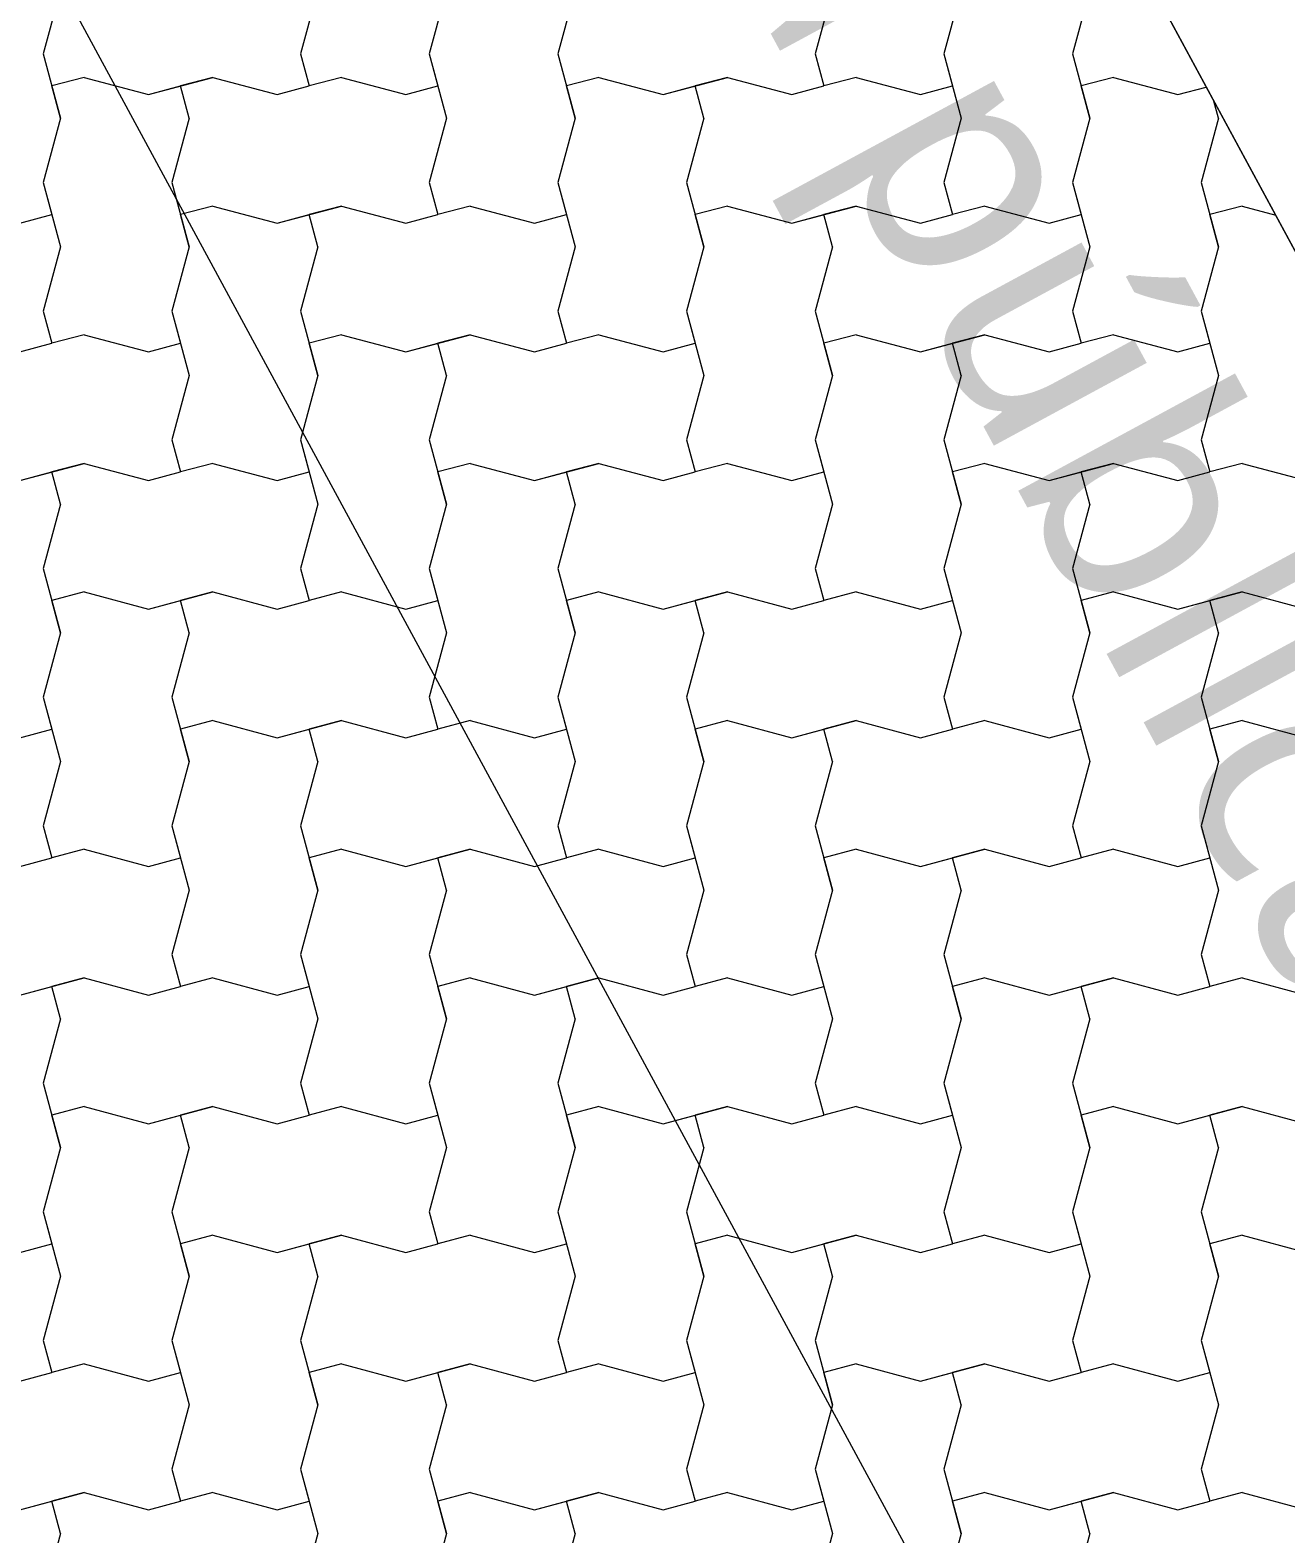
# Model space of a CAD drawing. Header units: metres. Extents: x -111189 to -108577, y -72951 to -72647.
# Drawn here: x -111175.475 to -111174.499, y -72927.198 to -72926.03 of the extents above; entities that cross this region are included whole.
import ezdxf

# ---------------------------------------------------------------- set-up
doc = ezdxf.new("R2010")
doc.units = ezdxf.units.M
doc.header["$MEASUREMENT"] = 0
doc.set_wipeout_variables(frame=1)
doc.linetypes.add('Wipeout_Contour', pattern=[1, 0, -1])
for name, color, linetype in [('00 - Muros - Pormenores', 7, 'Continuous'), ('02 - PASSEIOS', 7, 'Continuous'), ('07 - MUROS', 7, 'Continuous')]:
    doc.layers.add(name, color=color, linetype=linetype)
doc.styles.add('ESTILO_GERADO_2', font='malgunsl.ttf')
doc.styles.add('ESTILO_GERADO_3', font='AGENCYR.TTF')
doc.dimstyles.new('ESTILO_GERADO__2', dxfattribs={"dimtxt": 0.15, "dimasz": 0.057, "dimexe": 0.18, "dimexo": 0.05, "dimgap": 0, "dimtad": 1, "dimzin": 0, "dimdsep": 46, "dimtxsty": 'ESTILO_GERADO_3', "dimblk": 'ARROWHEAD_2', "dimblk1": 'ARROWHEAD_2', "dimblk2": 'ARROWHEAD_2', "dimcen": 0.09, "dimclrd": 7, "dimclre": 7, "dimclrt": 7, "dimadec": 0, "dimazin": 0, "dimtfac": 1, "dimtdec": 4, "dimtmove": 0, "dimatfit": 3, "dimfxl": 1, "dimtolj": 1, "dimtzin": 0, "dimarcsym": 0})

# ---------------------------------------------------------------- blocks, each defined once
blk = doc.blocks.new('*X25', base_point=(-110957.0649, -73026.2797))
at = {"layer": '02 - PASSEIOS', "color": 253, "linetype": 'Continuous', "lineweight": 9}
for p, q in [((-111175.4515, -72925.998), (-111175.4649, -72926.048)), ((-111175.2515, -72925.998), (-111175.2649, -72926.048)), ((-111175.1515, -72925.998), (-111175.1649, -72926.048)), ((-111175.1515, -72925.998), (-111175.1649, -72926.048)), ((-111175.0515, -72925.998), (-111175.0649, -72926.048)), ((-111174.8515, -72925.998), (-111174.8649, -72926.048)), ((-111174.7515, -72925.998), (-111174.7649, -72926.048)), ((-111174.7515, -72925.998), (-111174.7649, -72926.048)), ((-111174.6515, -72925.998), (-111174.6649, -72926.048)), ((-111175.4649, -72926.048), (-111175.4515, -72926.098)), ((-111175.2649, -72926.048), (-111175.2582, -72926.073)), ((-111175.1649, -72926.048), (-111175.1582, -72926.073)), ((-111175.1649, -72926.048), (-111175.1515, -72926.098)), ((-111175.0649, -72926.048), (-111175.0515, -72926.098)), ((-111174.8649, -72926.048), (-111174.8582, -72926.073)), ((-111174.7649, -72926.048), (-111174.7582, -72926.073)), ((-111174.7649, -72926.048), (-111174.7515, -72926.098)), ((-111174.6649, -72926.048), (-111174.6515, -72926.098)), ((-111175.4332, -72926.0663), (-111175.4582, -72926.073)), ((-111175.4332, -72926.0663), (-111175.4582, -72926.073)), ((-111175.4515, -72926.098), (-111175.4582, -72926.073)), ((-111175.4332, -72926.0663), (-111175.3832, -72926.0797)), ((-111175.4332, -72926.0663), (-111175.3832, -72926.0797)), ((-111175.3832, -72926.0797), (-111175.3332, -72926.0663)), ((-111175.3832, -72926.0797), (-111175.3582, -72926.073)), ((-111175.3332, -72926.0663), (-111175.3582, -72926.073)), ((-111175.3515, -72926.098), (-111175.3582, -72926.073)), ((-111175.3332, -72926.0663), (-111175.2832, -72926.0797)), ((-111175.3332, -72926.0663), (-111175.2832, -72926.0797)), ((-111175.2832, -72926.0797), (-111175.2582, -72926.073)), ((-111175.2832, -72926.0797), (-111175.2582, -72926.073)), ((-111175.2332, -72926.0663), (-111175.2582, -72926.073)), ((-111175.2332, -72926.0663), (-111175.1832, -72926.0797)), ((-111175.1832, -72926.0797), (-111175.1582, -72926.073)), ((-111175.0332, -72926.0663), (-111175.0582, -72926.073)), ((-111175.0332, -72926.0663), (-111175.0582, -72926.073)), ((-111175.0515, -72926.098), (-111175.0582, -72926.073)), ((-111175.0332, -72926.0663), (-111174.9832, -72926.0797)), ((-111175.0332, -72926.0663), (-111174.9832, -72926.0797)), ((-111174.9832, -72926.0797), (-111174.9332, -72926.0663)), ((-111174.9832, -72926.0797), (-111174.9582, -72926.073)), ((-111174.9332, -72926.0663), (-111174.9582, -72926.073)), ((-111174.9515, -72926.098), (-111174.9582, -72926.073)), ((-111174.9332, -72926.0663), (-111174.8832, -72926.0797)), ((-111174.9332, -72926.0663), (-111174.8832, -72926.0797)), ((-111174.8832, -72926.0797), (-111174.8582, -72926.073)), ((-111174.8832, -72926.0797), (-111174.8582, -72926.073)), ((-111174.8332, -72926.0663), (-111174.8582, -72926.073)), ((-111174.8332, -72926.0663), (-111174.7832, -72926.0797)), ((-111174.7832, -72926.0797), (-111174.7582, -72926.073)), ((-111174.6332, -72926.0663), (-111174.6582, -72926.073)), ((-111174.6332, -72926.0663), (-111174.6582, -72926.073)), ((-111174.6515, -72926.098), (-111174.6582, -72926.073)), ((-111174.6332, -72926.0663), (-111174.5832, -72926.0797)), ((-111174.6332, -72926.0663), (-111174.5832, -72926.0797)), ((-111174.5832, -72926.0797), (-111174.561, -72926.0738)), ((-111174.5832, -72926.0797), (-111174.561, -72926.0738)), ((-111174.5515, -72926.098), (-111174.5551, -72926.0847)), ((-111175.4515, -72926.098), (-111175.4649, -72926.148)), ((-111175.4515, -72926.098), (-111175.4649, -72926.148)), ((-111175.3515, -72926.098), (-111175.3649, -72926.148)), ((-111175.1515, -72926.098), (-111175.1649, -72926.148)), ((-111175.0515, -72926.098), (-111175.0649, -72926.148)), ((-111175.0515, -72926.098), (-111175.0649, -72926.148)), ((-111174.9515, -72926.098), (-111174.9649, -72926.148)), ((-111174.7515, -72926.098), (-111174.7649, -72926.148)), ((-111174.6515, -72926.098), (-111174.6649, -72926.148)), ((-111174.6515, -72926.098), (-111174.6649, -72926.148)), ((-111174.5515, -72926.098), (-111174.5649, -72926.148)), ((-111175.4649, -72926.148), (-111175.4582, -72926.173)), ((-111175.4649, -72926.148), (-111175.4515, -72926.198)), ((-111175.3649, -72926.148), (-111175.3515, -72926.198)), ((-111175.1649, -72926.148), (-111175.1582, -72926.173)), ((-111175.0649, -72926.148), (-111175.0582, -72926.173)), ((-111175.0649, -72926.148), (-111175.0515, -72926.198)), ((-111174.9649, -72926.148), (-111174.9515, -72926.198)), ((-111174.7649, -72926.148), (-111174.7582, -72926.173)), ((-111174.6649, -72926.148), (-111174.6582, -72926.173)), ((-111174.6649, -72926.148), (-111174.6515, -72926.198)), ((-111174.5649, -72926.148), (-111174.5515, -72926.198)), ((-111175.3332, -72926.1663), (-111175.3582, -72926.173)), ((-111175.3332, -72926.1663), (-111175.3582, -72926.173)), ((-111175.3332, -72926.1663), (-111175.2832, -72926.1797)), ((-111175.3332, -72926.1663), (-111175.2832, -72926.1797)), ((-111175.2832, -72926.1797), (-111175.2332, -72926.1663)), ((-111175.2332, -72926.1663), (-111175.2582, -72926.173)), ((-111175.2332, -72926.1663), (-111175.1832, -72926.1797)), ((-111175.2332, -72926.1663), (-111175.1832, -72926.1797)), ((-111175.1332, -72926.1663), (-111175.1582, -72926.173)), ((-111175.1332, -72926.1663), (-111175.0832, -72926.1797)), ((-111174.9332, -72926.1663), (-111174.9582, -72926.173)), ((-111174.9332, -72926.1663), (-111174.9582, -72926.173)), ((-111174.9332, -72926.1663), (-111174.8832, -72926.1797)), ((-111174.9332, -72926.1663), (-111174.8832, -72926.1797)), ((-111174.8832, -72926.1797), (-111174.8332, -72926.1663)), ((-111174.8332, -72926.1663), (-111174.8582, -72926.173)), ((-111174.8332, -72926.1663), (-111174.7832, -72926.1797)), ((-111174.8332, -72926.1663), (-111174.7832, -72926.1797)), ((-111174.7332, -72926.1663), (-111174.7582, -72926.173)), ((-111174.7332, -72926.1663), (-111174.6832, -72926.1797)), ((-111174.5332, -72926.1663), (-111174.5582, -72926.173)), ((-111174.5332, -72926.1663), (-111174.5582, -72926.173)), ((-111174.5332, -72926.1663), (-111174.507, -72926.1733)), ((-111174.5332, -72926.1663), (-111174.507, -72926.1733)), ((-111175.4832, -72926.1797), (-111175.4582, -72926.173)), ((-111175.3515, -72926.198), (-111175.3582, -72926.173)), ((-111175.2832, -72926.1797), (-111175.2582, -72926.173)), ((-111175.2515, -72926.198), (-111175.2582, -72926.173)), ((-111175.1832, -72926.1797), (-111175.1582, -72926.173)), ((-111175.1832, -72926.1797), (-111175.1582, -72926.173)), ((-111175.0832, -72926.1797), (-111175.0582, -72926.173)), ((-111174.9515, -72926.198), (-111174.9582, -72926.173)), ((-111174.8832, -72926.1797), (-111174.8582, -72926.173)), ((-111174.8515, -72926.198), (-111174.8582, -72926.173)), ((-111174.7832, -72926.1797), (-111174.7582, -72926.173)), ((-111174.7832, -72926.1797), (-111174.7582, -72926.173)), ((-111174.6832, -72926.1797), (-111174.6582, -72926.173)), ((-111174.5515, -72926.198), (-111174.5582, -72926.173)), ((-111175.4515, -72926.198), (-111175.4649, -72926.248)), ((-111175.3515, -72926.198), (-111175.3649, -72926.248)), ((-111175.3515, -72926.198), (-111175.3649, -72926.248)), ((-111175.2515, -72926.198), (-111175.2649, -72926.248)), ((-111175.0515, -72926.198), (-111175.0649, -72926.248)), ((-111174.9515, -72926.198), (-111174.9649, -72926.248)), ((-111174.9515, -72926.198), (-111174.9649, -72926.248)), ((-111174.8515, -72926.198), (-111174.8649, -72926.248)), ((-111174.6515, -72926.198), (-111174.6649, -72926.248)), ((-111174.5515, -72926.198), (-111174.5649, -72926.248)), ((-111174.5515, -72926.198), (-111174.5649, -72926.248)), ((-111175.4649, -72926.248), (-111175.4582, -72926.273)), ((-111175.3649, -72926.248), (-111175.3582, -72926.273)), ((-111175.3649, -72926.248), (-111175.3515, -72926.298)), ((-111175.2649, -72926.248), (-111175.2515, -72926.298)), ((-111175.0649, -72926.248), (-111175.0582, -72926.273)), ((-111174.9649, -72926.248), (-111174.9582, -72926.273)), ((-111174.9649, -72926.248), (-111174.9515, -72926.298)), ((-111174.8649, -72926.248), (-111174.8515, -72926.298)), ((-111174.6649, -72926.248), (-111174.6582, -72926.273)), ((-111174.5649, -72926.248), (-111174.5582, -72926.273)), ((-111174.5649, -72926.248), (-111174.5515, -72926.298)), ((-111175.4832, -72926.2797), (-111175.4582, -72926.273)), ((-111175.4832, -72926.2797), (-111175.4582, -72926.273)), ((-111175.4332, -72926.2663), (-111175.4582, -72926.273)), ((-111175.4332, -72926.2663), (-111175.3832, -72926.2797)), ((-111175.3832, -72926.2797), (-111175.3582, -72926.273)), ((-111175.2332, -72926.2663), (-111175.2582, -72926.273)), ((-111175.2332, -72926.2663), (-111175.2582, -72926.273)), ((-111175.2515, -72926.298), (-111175.2582, -72926.273)), ((-111175.2332, -72926.2663), (-111175.1832, -72926.2797)), ((-111175.2332, -72926.2663), (-111175.1832, -72926.2797)), ((-111175.1832, -72926.2797), (-111175.1332, -72926.2663)), ((-111175.1832, -72926.2797), (-111175.1582, -72926.273)), ((-111175.1332, -72926.2663), (-111175.1582, -72926.273)), ((-111175.1515, -72926.298), (-111175.1582, -72926.273)), ((-111175.1332, -72926.2663), (-111175.0832, -72926.2797)), ((-111175.1332, -72926.2663), (-111175.0832, -72926.2797)), ((-111175.0832, -72926.2797), (-111175.0582, -72926.273)), ((-111175.0832, -72926.2797), (-111175.0582, -72926.273)), ((-111175.0332, -72926.2663), (-111175.0582, -72926.273)), ((-111175.0332, -72926.2663), (-111174.9832, -72926.2797)), ((-111174.9832, -72926.2797), (-111174.9582, -72926.273)), ((-111174.8332, -72926.2663), (-111174.8582, -72926.273)), ((-111174.8332, -72926.2663), (-111174.8582, -72926.273)), ((-111174.8515, -72926.298), (-111174.8582, -72926.273)), ((-111174.8332, -72926.2663), (-111174.7832, -72926.2797)), ((-111174.8332, -72926.2663), (-111174.7832, -72926.2797)), ((-111174.7832, -72926.2797), (-111174.7332, -72926.2663)), ((-111174.7832, -72926.2797), (-111174.7582, -72926.273)), ((-111174.7332, -72926.2663), (-111174.7582, -72926.273)), ((-111174.7515, -72926.298), (-111174.7582, -72926.273)), ((-111174.7332, -72926.2663), (-111174.6832, -72926.2797)), ((-111174.7332, -72926.2663), (-111174.6832, -72926.2797)), ((-111174.6832, -72926.2797), (-111174.6582, -72926.273)), ((-111174.6832, -72926.2797), (-111174.6582, -72926.273)), ((-111174.6332, -72926.2663), (-111174.6582, -72926.273)), ((-111174.6332, -72926.2663), (-111174.5832, -72926.2797)), ((-111174.5832, -72926.2797), (-111174.5582, -72926.273)), ((-111175.3515, -72926.298), (-111175.3649, -72926.348)), ((-111175.2515, -72926.298), (-111175.2649, -72926.348)), ((-111175.2515, -72926.298), (-111175.2649, -72926.348)), ((-111175.1515, -72926.298), (-111175.1649, -72926.348)), ((-111174.9515, -72926.298), (-111174.9649, -72926.348)), ((-111174.8515, -72926.298), (-111174.8649, -72926.348)), ((-111174.8515, -72926.298), (-111174.8649, -72926.348)), ((-111174.7515, -72926.298), (-111174.7649, -72926.348)), ((-111174.5515, -72926.298), (-111174.5649, -72926.348)), ((-111175.3649, -72926.348), (-111175.3582, -72926.373)), ((-111175.2649, -72926.348), (-111175.2582, -72926.373)), ((-111175.2649, -72926.348), (-111175.2515, -72926.398)), ((-111175.1649, -72926.348), (-111175.1515, -72926.398)), ((-111174.9649, -72926.348), (-111174.9582, -72926.373)), ((-111174.8649, -72926.348), (-111174.8582, -72926.373)), ((-111174.8649, -72926.348), (-111174.8515, -72926.398)), ((-111174.7649, -72926.348), (-111174.7515, -72926.398)), ((-111174.5649, -72926.348), (-111174.5582, -72926.373)), ((-111175.4832, -72926.3797), (-111175.4332, -72926.3663)), ((-111175.4332, -72926.3663), (-111175.4582, -72926.373)), ((-111175.4332, -72926.3663), (-111175.3832, -72926.3797)), ((-111175.4332, -72926.3663), (-111175.3832, -72926.3797)), ((-111175.3332, -72926.3663), (-111175.3582, -72926.373)), ((-111175.3332, -72926.3663), (-111175.2832, -72926.3797)), ((-111175.1332, -72926.3663), (-111175.1582, -72926.373)), ((-111175.1332, -72926.3663), (-111175.1582, -72926.373)), ((-111175.1332, -72926.3663), (-111175.0832, -72926.3797)), ((-111175.1332, -72926.3663), (-111175.0832, -72926.3797)), ((-111175.0832, -72926.3797), (-111175.0332, -72926.3663)), ((-111175.0332, -72926.3663), (-111175.0582, -72926.373)), ((-111175.0332, -72926.3663), (-111174.9832, -72926.3797)), ((-111175.0332, -72926.3663), (-111174.9832, -72926.3797)), ((-111174.9332, -72926.3663), (-111174.9582, -72926.373)), ((-111174.9332, -72926.3663), (-111174.8832, -72926.3797)), ((-111174.7332, -72926.3663), (-111174.7582, -72926.373)), ((-111174.7332, -72926.3663), (-111174.7582, -72926.373)), ((-111174.7332, -72926.3663), (-111174.6832, -72926.3797)), ((-111174.7332, -72926.3663), (-111174.6832, -72926.3797)), ((-111174.6832, -72926.3797), (-111174.6332, -72926.3663)), ((-111174.6332, -72926.3663), (-111174.6582, -72926.373)), ((-111174.6332, -72926.3663), (-111174.5832, -72926.3797)), ((-111174.6332, -72926.3663), (-111174.5832, -72926.3797)), ((-111174.5332, -72926.3663), (-111174.5582, -72926.373)), ((-111174.5332, -72926.3663), (-111174.4832, -72926.3797)), ((-111175.4832, -72926.3797), (-111175.4582, -72926.373)), ((-111175.4515, -72926.398), (-111175.4582, -72926.373)), ((-111175.3832, -72926.3797), (-111175.3582, -72926.373)), ((-111175.3832, -72926.3797), (-111175.3582, -72926.373)), ((-111175.2832, -72926.3797), (-111175.2582, -72926.373)), ((-111175.1515, -72926.398), (-111175.1582, -72926.373)), ((-111175.0832, -72926.3797), (-111175.0582, -72926.373)), ((-111175.0515, -72926.398), (-111175.0582, -72926.373)), ((-111174.9832, -72926.3797), (-111174.9582, -72926.373)), ((-111174.9832, -72926.3797), (-111174.9582, -72926.373)), ((-111174.8832, -72926.3797), (-111174.8582, -72926.373)), ((-111174.7515, -72926.398), (-111174.7582, -72926.373)), ((-111174.6832, -72926.3797), (-111174.6582, -72926.373)), ((-111174.6515, -72926.398), (-111174.6582, -72926.373)), ((-111174.5832, -72926.3797), (-111174.5582, -72926.373)), ((-111174.5832, -72926.3797), (-111174.5582, -72926.373)), ((-111175.4515, -72926.398), (-111175.4649, -72926.448)), ((-111175.2515, -72926.398), (-111175.2649, -72926.448)), ((-111175.1515, -72926.398), (-111175.1649, -72926.448)), ((-111175.1515, -72926.398), (-111175.1649, -72926.448)), ((-111175.0515, -72926.398), (-111175.0649, -72926.448)), ((-111174.8515, -72926.398), (-111174.8649, -72926.448)), ((-111174.7515, -72926.398), (-111174.7649, -72926.448)), ((-111174.7515, -72926.398), (-111174.7649, -72926.448)), ((-111174.6515, -72926.398), (-111174.6649, -72926.448)), ((-111175.4649, -72926.448), (-111175.4515, -72926.498)), ((-111175.2649, -72926.448), (-111175.2582, -72926.473)), ((-111175.1649, -72926.448), (-111175.1582, -72926.473)), ((-111175.1649, -72926.448), (-111175.1515, -72926.498)), ((-111175.0649, -72926.448), (-111175.0515, -72926.498)), ((-111174.8649, -72926.448), (-111174.8582, -72926.473)), ((-111174.7649, -72926.448), (-111174.7582, -72926.473)), ((-111174.7649, -72926.448), (-111174.7515, -72926.498)), ((-111174.6649, -72926.448), (-111174.6515, -72926.498)), ((-111175.4332, -72926.4663), (-111175.4582, -72926.473)), ((-111175.4332, -72926.4663), (-111175.4582, -72926.473)), ((-111175.4515, -72926.498), (-111175.4582, -72926.473)), ((-111175.4332, -72926.4663), (-111175.3832, -72926.4797)), ((-111175.4332, -72926.4663), (-111175.3832, -72926.4797)), ((-111175.3832, -72926.4797), (-111175.3332, -72926.4663)), ((-111175.3832, -72926.4797), (-111175.3582, -72926.473)), ((-111175.3332, -72926.4663), (-111175.3582, -72926.473)), ((-111175.3515, -72926.498), (-111175.3582, -72926.473)), ((-111175.3332, -72926.4663), (-111175.2832, -72926.4797)), ((-111175.3332, -72926.4663), (-111175.2832, -72926.4797)), ((-111175.2832, -72926.4797), (-111175.2582, -72926.473)), ((-111175.2832, -72926.4797), (-111175.2582, -72926.473)), ((-111175.2332, -72926.4663), (-111175.2582, -72926.473)), ((-111175.2332, -72926.4663), (-111175.1832, -72926.4797)), ((-111175.1832, -72926.4797), (-111175.1582, -72926.473)), ((-111175.0332, -72926.4663), (-111175.0582, -72926.473)), ((-111175.0332, -72926.4663), (-111175.0582, -72926.473)), ((-111175.0515, -72926.498), (-111175.0582, -72926.473)), ((-111175.0332, -72926.4663), (-111174.9832, -72926.4797)), ((-111175.0332, -72926.4663), (-111174.9832, -72926.4797)), ((-111174.9832, -72926.4797), (-111174.9332, -72926.4663)), ((-111174.9832, -72926.4797), (-111174.9582, -72926.473)), ((-111174.9332, -72926.4663), (-111174.9582, -72926.473)), ((-111174.9515, -72926.498), (-111174.9582, -72926.473)), ((-111174.9332, -72926.4663), (-111174.8832, -72926.4797)), ((-111174.9332, -72926.4663), (-111174.8832, -72926.4797)), ((-111174.8832, -72926.4797), (-111174.8582, -72926.473)), ((-111174.8832, -72926.4797), (-111174.8582, -72926.473)), ((-111174.8332, -72926.4663), (-111174.8582, -72926.473)), ((-111174.8332, -72926.4663), (-111174.7832, -72926.4797)), ((-111174.7832, -72926.4797), (-111174.7582, -72926.473)), ((-111174.6332, -72926.4663), (-111174.6582, -72926.473)), ((-111174.6332, -72926.4663), (-111174.6582, -72926.473)), ((-111174.6515, -72926.498), (-111174.6582, -72926.473)), ((-111174.6332, -72926.4663), (-111174.5832, -72926.4797)), ((-111174.6332, -72926.4663), (-111174.5832, -72926.4797)), ((-111174.5832, -72926.4797), (-111174.5332, -72926.4663)), ((-111174.5832, -72926.4797), (-111174.5582, -72926.473)), ((-111174.5332, -72926.4663), (-111174.5582, -72926.473)), ((-111174.5515, -72926.498), (-111174.5582, -72926.473)), ((-111174.5332, -72926.4663), (-111174.4832, -72926.4797)), ((-111174.5332, -72926.4663), (-111174.4832, -72926.4797)), ((-111175.4515, -72926.498), (-111175.4649, -72926.548)), ((-111175.4515, -72926.498), (-111175.4649, -72926.548)), ((-111175.3515, -72926.498), (-111175.3649, -72926.548)), ((-111175.1515, -72926.498), (-111175.1649, -72926.548)), ((-111175.0515, -72926.498), (-111175.0649, -72926.548)), ((-111175.0515, -72926.498), (-111175.0649, -72926.548)), ((-111174.9515, -72926.498), (-111174.9649, -72926.548)), ((-111174.7515, -72926.498), (-111174.7649, -72926.548)), ((-111174.6515, -72926.498), (-111174.6649, -72926.548)), ((-111174.6515, -72926.498), (-111174.6649, -72926.548)), ((-111174.5515, -72926.498), (-111174.5649, -72926.548)), ((-111175.4649, -72926.548), (-111175.4582, -72926.573)), ((-111175.4649, -72926.548), (-111175.4515, -72926.598)), ((-111175.3649, -72926.548), (-111175.3515, -72926.598)), ((-111175.1649, -72926.548), (-111175.1582, -72926.573)), ((-111175.0649, -72926.548), (-111175.0582, -72926.573)), ((-111175.0649, -72926.548), (-111175.0515, -72926.598)), ((-111174.9649, -72926.548), (-111174.9515, -72926.598)), ((-111174.7649, -72926.548), (-111174.7582, -72926.573)), ((-111174.6649, -72926.548), (-111174.6582, -72926.573)), ((-111174.6649, -72926.548), (-111174.6515, -72926.598)), ((-111174.5649, -72926.548), (-111174.5515, -72926.598)), ((-111175.3332, -72926.5663), (-111175.3582, -72926.573)), ((-111175.3332, -72926.5663), (-111175.3582, -72926.573)), ((-111175.3332, -72926.5663), (-111175.2832, -72926.5797)), ((-111175.3332, -72926.5663), (-111175.2832, -72926.5797)), ((-111175.2832, -72926.5797), (-111175.2332, -72926.5663)), ((-111175.2332, -72926.5663), (-111175.2582, -72926.573)), ((-111175.2332, -72926.5663), (-111175.1832, -72926.5797)), ((-111175.2332, -72926.5663), (-111175.1832, -72926.5797)), ((-111175.1332, -72926.5663), (-111175.1582, -72926.573)), ((-111175.1332, -72926.5663), (-111175.0832, -72926.5797)), ((-111174.9332, -72926.5663), (-111174.9582, -72926.573)), ((-111174.9332, -72926.5663), (-111174.9582, -72926.573)), ((-111174.9332, -72926.5663), (-111174.8832, -72926.5797)), ((-111174.9332, -72926.5663), (-111174.8832, -72926.5797)), ((-111174.8832, -72926.5797), (-111174.8332, -72926.5663)), ((-111174.8332, -72926.5663), (-111174.8582, -72926.573)), ((-111174.8332, -72926.5663), (-111174.7832, -72926.5797)), ((-111174.8332, -72926.5663), (-111174.7832, -72926.5797)), ((-111174.7332, -72926.5663), (-111174.7582, -72926.573)), ((-111174.7332, -72926.5663), (-111174.6832, -72926.5797)), ((-111174.5332, -72926.5663), (-111174.5582, -72926.573)), ((-111174.5332, -72926.5663), (-111174.5582, -72926.573)), ((-111174.5332, -72926.5663), (-111174.4832, -72926.5797)), ((-111174.5332, -72926.5663), (-111174.4832, -72926.5797)), ((-111175.4832, -72926.5797), (-111175.4582, -72926.573)), ((-111175.3515, -72926.598), (-111175.3582, -72926.573)), ((-111175.2832, -72926.5797), (-111175.2582, -72926.573)), ((-111175.2515, -72926.598), (-111175.2582, -72926.573)), ((-111175.1832, -72926.5797), (-111175.1582, -72926.573)), ((-111175.1832, -72926.5797), (-111175.1582, -72926.573)), ((-111175.0832, -72926.5797), (-111175.0582, -72926.573)), ((-111174.9515, -72926.598), (-111174.9582, -72926.573)), ((-111174.8832, -72926.5797), (-111174.8582, -72926.573)), ((-111174.8515, -72926.598), (-111174.8582, -72926.573)), ((-111174.7832, -72926.5797), (-111174.7582, -72926.573)), ((-111174.7832, -72926.5797), (-111174.7582, -72926.573)), ((-111174.6832, -72926.5797), (-111174.6582, -72926.573)), ((-111174.5515, -72926.598), (-111174.5582, -72926.573)), ((-111175.4515, -72926.598), (-111175.4649, -72926.648)), ((-111175.3515, -72926.598), (-111175.3649, -72926.648)), ((-111175.3515, -72926.598), (-111175.3649, -72926.648)), ((-111175.2515, -72926.598), (-111175.2649, -72926.648)), ((-111175.0515, -72926.598), (-111175.0649, -72926.648)), ((-111174.9515, -72926.598), (-111174.9649, -72926.648)), ((-111174.9515, -72926.598), (-111174.9649, -72926.648)), ((-111174.8515, -72926.598), (-111174.8649, -72926.648)), ((-111174.6515, -72926.598), (-111174.6649, -72926.648)), ((-111174.5515, -72926.598), (-111174.5649, -72926.648)), ((-111174.5515, -72926.598), (-111174.5649, -72926.648)), ((-111175.4649, -72926.648), (-111175.4582, -72926.673)), ((-111175.3649, -72926.648), (-111175.3582, -72926.673)), ((-111175.3649, -72926.648), (-111175.3515, -72926.698)), ((-111175.2649, -72926.648), (-111175.2515, -72926.698)), ((-111175.0649, -72926.648), (-111175.0582, -72926.673)), ((-111174.9649, -72926.648), (-111174.9582, -72926.673)), ((-111174.9649, -72926.648), (-111174.9515, -72926.698)), ((-111174.8649, -72926.648), (-111174.8515, -72926.698)), ((-111174.6649, -72926.648), (-111174.6582, -72926.673)), ((-111174.5649, -72926.648), (-111174.5582, -72926.673)), ((-111174.5649, -72926.648), (-111174.5515, -72926.698)), ((-111175.4832, -72926.6797), (-111175.4582, -72926.673)), ((-111175.4832, -72926.6797), (-111175.4582, -72926.673)), ((-111175.4332, -72926.6663), (-111175.4582, -72926.673)), ((-111175.4332, -72926.6663), (-111175.3832, -72926.6797)), ((-111175.3832, -72926.6797), (-111175.3582, -72926.673)), ((-111175.2332, -72926.6663), (-111175.2582, -72926.673)), ((-111175.2332, -72926.6663), (-111175.2582, -72926.673)), ((-111175.2515, -72926.698), (-111175.2582, -72926.673)), ((-111175.2332, -72926.6663), (-111175.1832, -72926.6797)), ((-111175.2332, -72926.6663), (-111175.1832, -72926.6797)), ((-111175.1832, -72926.6797), (-111175.1332, -72926.6663)), ((-111175.1832, -72926.6797), (-111175.1582, -72926.673)), ((-111175.1332, -72926.6663), (-111175.1582, -72926.673)), ((-111175.1515, -72926.698), (-111175.1582, -72926.673)), ((-111175.1332, -72926.6663), (-111175.0832, -72926.6797)), ((-111175.1332, -72926.6663), (-111175.0832, -72926.6797)), ((-111175.0832, -72926.6797), (-111175.0582, -72926.673)), ((-111175.0832, -72926.6797), (-111175.0582, -72926.673)), ((-111175.0332, -72926.6663), (-111175.0582, -72926.673)), ((-111175.0332, -72926.6663), (-111174.9832, -72926.6797)), ((-111174.9832, -72926.6797), (-111174.9582, -72926.673)), ((-111174.8332, -72926.6663), (-111174.8582, -72926.673)), ((-111174.8332, -72926.6663), (-111174.8582, -72926.673)), ((-111174.8515, -72926.698), (-111174.8582, -72926.673)), ((-111174.8332, -72926.6663), (-111174.7832, -72926.6797)), ((-111174.8332, -72926.6663), (-111174.7832, -72926.6797)), ((-111174.7832, -72926.6797), (-111174.7332, -72926.6663)), ((-111174.7832, -72926.6797), (-111174.7582, -72926.673)), ((-111174.7332, -72926.6663), (-111174.7582, -72926.673)), ((-111174.7515, -72926.698), (-111174.7582, -72926.673)), ((-111174.7332, -72926.6663), (-111174.6832, -72926.6797)), ((-111174.7332, -72926.6663), (-111174.6832, -72926.6797)), ((-111174.6832, -72926.6797), (-111174.6582, -72926.673)), ((-111174.6832, -72926.6797), (-111174.6582, -72926.673)), ((-111174.6332, -72926.6663), (-111174.6582, -72926.673)), ((-111174.6332, -72926.6663), (-111174.5832, -72926.6797)), ((-111174.5832, -72926.6797), (-111174.5582, -72926.673)), ((-111175.3515, -72926.698), (-111175.3649, -72926.748)), ((-111175.2515, -72926.698), (-111175.2649, -72926.748)), ((-111175.2515, -72926.698), (-111175.2649, -72926.748)), ((-111175.1515, -72926.698), (-111175.1649, -72926.748)), ((-111174.9515, -72926.698), (-111174.9649, -72926.748)), ((-111174.8515, -72926.698), (-111174.8649, -72926.748)), ((-111174.8515, -72926.698), (-111174.8649, -72926.748)), ((-111174.7515, -72926.698), (-111174.7649, -72926.748)), ((-111174.5515, -72926.698), (-111174.5649, -72926.748)), ((-111175.3649, -72926.748), (-111175.3582, -72926.773)), ((-111175.2649, -72926.748), (-111175.2582, -72926.773)), ((-111175.2649, -72926.748), (-111175.2515, -72926.798)), ((-111175.1649, -72926.748), (-111175.1515, -72926.798)), ((-111174.9649, -72926.748), (-111174.9582, -72926.773)), ((-111174.8649, -72926.748), (-111174.8582, -72926.773)), ((-111174.8649, -72926.748), (-111174.8515, -72926.798)), ((-111174.7649, -72926.748), (-111174.7515, -72926.798)), ((-111174.5649, -72926.748), (-111174.5582, -72926.773)), ((-111175.4832, -72926.7797), (-111175.4332, -72926.7663)), ((-111175.4332, -72926.7663), (-111175.4582, -72926.773)), ((-111175.4332, -72926.7663), (-111175.3832, -72926.7797)), ((-111175.4332, -72926.7663), (-111175.3832, -72926.7797)), ((-111175.3332, -72926.7663), (-111175.3582, -72926.773)), ((-111175.3332, -72926.7663), (-111175.2832, -72926.7797)), ((-111175.1332, -72926.7663), (-111175.1582, -72926.773)), ((-111175.1332, -72926.7663), (-111175.1582, -72926.773)), ((-111175.1332, -72926.7663), (-111175.0832, -72926.7797)), ((-111175.1332, -72926.7663), (-111175.0832, -72926.7797)), ((-111175.0832, -72926.7797), (-111175.0332, -72926.7663)), ((-111175.0332, -72926.7663), (-111175.0582, -72926.773)), ((-111175.0332, -72926.7663), (-111174.9832, -72926.7797)), ((-111175.0332, -72926.7663), (-111174.9832, -72926.7797)), ((-111174.9332, -72926.7663), (-111174.9582, -72926.773)), ((-111174.9332, -72926.7663), (-111174.8832, -72926.7797)), ((-111174.7332, -72926.7663), (-111174.7582, -72926.773)), ((-111174.7332, -72926.7663), (-111174.7582, -72926.773)), ((-111174.7332, -72926.7663), (-111174.6832, -72926.7797)), ((-111174.7332, -72926.7663), (-111174.6832, -72926.7797)), ((-111174.6832, -72926.7797), (-111174.6332, -72926.7663)), ((-111174.6332, -72926.7663), (-111174.6582, -72926.773)), ((-111174.6332, -72926.7663), (-111174.5832, -72926.7797)), ((-111174.6332, -72926.7663), (-111174.5832, -72926.7797)), ((-111174.5332, -72926.7663), (-111174.5582, -72926.773)), ((-111174.5332, -72926.7663), (-111174.4832, -72926.7797)), ((-111175.4832, -72926.7797), (-111175.4582, -72926.773)), ((-111175.4515, -72926.798), (-111175.4582, -72926.773)), ((-111175.3832, -72926.7797), (-111175.3582, -72926.773)), ((-111175.3832, -72926.7797), (-111175.3582, -72926.773)), ((-111175.2832, -72926.7797), (-111175.2582, -72926.773)), ((-111175.1515, -72926.798), (-111175.1582, -72926.773)), ((-111175.0832, -72926.7797), (-111175.0582, -72926.773)), ((-111175.0515, -72926.798), (-111175.0582, -72926.773)), ((-111174.9832, -72926.7797), (-111174.9582, -72926.773)), ((-111174.9832, -72926.7797), (-111174.9582, -72926.773)), ((-111174.8832, -72926.7797), (-111174.8582, -72926.773)), ((-111174.7515, -72926.798), (-111174.7582, -72926.773)), ((-111174.6832, -72926.7797), (-111174.6582, -72926.773)), ((-111174.6515, -72926.798), (-111174.6582, -72926.773)), ((-111174.5832, -72926.7797), (-111174.5582, -72926.773)), ((-111174.5832, -72926.7797), (-111174.5582, -72926.773)), ((-111175.4515, -72926.798), (-111175.4649, -72926.848)), ((-111175.2515, -72926.798), (-111175.2649, -72926.848)), ((-111175.1515, -72926.798), (-111175.1649, -72926.848)), ((-111175.1515, -72926.798), (-111175.1649, -72926.848)), ((-111175.0515, -72926.798), (-111175.0649, -72926.848)), ((-111174.8515, -72926.798), (-111174.8649, -72926.848)), ((-111174.7515, -72926.798), (-111174.7649, -72926.848)), ((-111174.7515, -72926.798), (-111174.7649, -72926.848)), ((-111174.6515, -72926.798), (-111174.6649, -72926.848)), ((-111175.4649, -72926.848), (-111175.4515, -72926.898)), ((-111175.2649, -72926.848), (-111175.2582, -72926.873)), ((-111175.1649, -72926.848), (-111175.1582, -72926.873)), ((-111175.1649, -72926.848), (-111175.1515, -72926.898)), ((-111175.0649, -72926.848), (-111175.0515, -72926.898)), ((-111174.8649, -72926.848), (-111174.8582, -72926.873)), ((-111174.7649, -72926.848), (-111174.7582, -72926.873)), ((-111174.7649, -72926.848), (-111174.7515, -72926.898)), ((-111174.6649, -72926.848), (-111174.6515, -72926.898)), ((-111175.4332, -72926.8663), (-111175.4582, -72926.873)), ((-111175.4332, -72926.8663), (-111175.4582, -72926.873)), ((-111175.4332, -72926.8663), (-111175.3832, -72926.8797)), ((-111175.4332, -72926.8663), (-111175.3832, -72926.8797)), ((-111175.3832, -72926.8797), (-111175.3332, -72926.8663)), ((-111175.3332, -72926.8663), (-111175.3582, -72926.873)), ((-111175.3332, -72926.8663), (-111175.2832, -72926.8797)), ((-111175.3332, -72926.8663), (-111175.2832, -72926.8797)), ((-111175.2332, -72926.8663), (-111175.2582, -72926.873)), ((-111175.2332, -72926.8663), (-111175.1832, -72926.8797)), ((-111175.0332, -72926.8663), (-111175.0582, -72926.873)), ((-111175.0332, -72926.8663), (-111175.0582, -72926.873)), ((-111175.0332, -72926.8663), (-111174.9832, -72926.8797)), ((-111175.0332, -72926.8663), (-111174.9832, -72926.8797)), ((-111174.9832, -72926.8797), (-111174.9332, -72926.8663)), ((-111174.9332, -72926.8663), (-111174.9582, -72926.873)), ((-111174.9332, -72926.8663), (-111174.8832, -72926.8797)), ((-111174.9332, -72926.8663), (-111174.8832, -72926.8797)), ((-111174.8332, -72926.8663), (-111174.8582, -72926.873)), ((-111174.8332, -72926.8663), (-111174.7832, -72926.8797)), ((-111174.6332, -72926.8663), (-111174.6582, -72926.873)), ((-111174.6332, -72926.8663), (-111174.6582, -72926.873)), ((-111174.6332, -72926.8663), (-111174.5832, -72926.8797)), ((-111174.6332, -72926.8663), (-111174.5832, -72926.8797)), ((-111174.5832, -72926.8797), (-111174.5332, -72926.8663)), ((-111174.5332, -72926.8663), (-111174.5582, -72926.873)), ((-111174.5332, -72926.8663), (-111174.4832, -72926.8797)), ((-111174.5332, -72926.8663), (-111174.4832, -72926.8797)), ((-111175.4515, -72926.898), (-111175.4582, -72926.873)), ((-111175.3832, -72926.8797), (-111175.3582, -72926.873)), ((-111175.3515, -72926.898), (-111175.3582, -72926.873)), ((-111175.2832, -72926.8797), (-111175.2582, -72926.873)), ((-111175.2832, -72926.8797), (-111175.2582, -72926.873)), ((-111175.1832, -72926.8797), (-111175.1582, -72926.873)), ((-111175.0515, -72926.898), (-111175.0582, -72926.873)), ((-111174.9832, -72926.8797), (-111174.9582, -72926.873)), ((-111174.9515, -72926.898), (-111174.9582, -72926.873)), ((-111174.8832, -72926.8797), (-111174.8582, -72926.873)), ((-111174.8832, -72926.8797), (-111174.8582, -72926.873)), ((-111174.7832, -72926.8797), (-111174.7582, -72926.873)), ((-111174.6515, -72926.898), (-111174.6582, -72926.873)), ((-111174.5832, -72926.8797), (-111174.5582, -72926.873)), ((-111174.5515, -72926.898), (-111174.5582, -72926.873)), ((-111175.4515, -72926.898), (-111175.4649, -72926.948)), ((-111175.4515, -72926.898), (-111175.4649, -72926.948)), ((-111175.3515, -72926.898), (-111175.3649, -72926.948)), ((-111175.1515, -72926.898), (-111175.1649, -72926.948)), ((-111175.0515, -72926.898), (-111175.0649, -72926.948)), ((-111175.0515, -72926.898), (-111175.0649, -72926.948)), ((-111174.9515, -72926.898), (-111174.9649, -72926.948)), ((-111174.7515, -72926.898), (-111174.7649, -72926.948)), ((-111174.6515, -72926.898), (-111174.6649, -72926.948)), ((-111174.6515, -72926.898), (-111174.6649, -72926.948)), ((-111174.5515, -72926.898), (-111174.5649, -72926.948)), ((-111175.4649, -72926.948), (-111175.4582, -72926.973)), ((-111175.4649, -72926.948), (-111175.4515, -72926.998)), ((-111175.3649, -72926.948), (-111175.3515, -72926.998)), ((-111175.1649, -72926.948), (-111175.1582, -72926.973)), ((-111175.0649, -72926.948), (-111175.0582, -72926.973)), ((-111175.0649, -72926.948), (-111175.0515, -72926.998)), ((-111174.9649, -72926.948), (-111174.9515, -72926.998)), ((-111174.7649, -72926.948), (-111174.7582, -72926.973)), ((-111174.6649, -72926.948), (-111174.6582, -72926.973)), ((-111174.6649, -72926.948), (-111174.6515, -72926.998)), ((-111174.5649, -72926.948), (-111174.5515, -72926.998)), ((-111175.4832, -72926.9797), (-111175.4582, -72926.973)), ((-111175.3332, -72926.9663), (-111175.3582, -72926.973)), ((-111175.3332, -72926.9663), (-111175.3582, -72926.973)), ((-111175.3515, -72926.998), (-111175.3582, -72926.973)), ((-111175.3332, -72926.9663), (-111175.2832, -72926.9797)), ((-111175.3332, -72926.9663), (-111175.2832, -72926.9797)), ((-111175.2832, -72926.9797), (-111175.2332, -72926.9663)), ((-111175.2832, -72926.9797), (-111175.2582, -72926.973)), ((-111175.2332, -72926.9663), (-111175.2582, -72926.973)), ((-111175.2515, -72926.998), (-111175.2582, -72926.973)), ((-111175.2332, -72926.9663), (-111175.1832, -72926.9797)), ((-111175.2332, -72926.9663), (-111175.1832, -72926.9797)), ((-111175.1832, -72926.9797), (-111175.1582, -72926.973)), ((-111175.1832, -72926.9797), (-111175.1582, -72926.973)), ((-111175.1332, -72926.9663), (-111175.1582, -72926.973)), ((-111175.1332, -72926.9663), (-111175.0832, -72926.9797)), ((-111175.0832, -72926.9797), (-111175.0582, -72926.973)), ((-111174.9332, -72926.9663), (-111174.9582, -72926.973)), ((-111174.9332, -72926.9663), (-111174.9582, -72926.973)), ((-111174.9515, -72926.998), (-111174.9582, -72926.973)), ((-111174.9332, -72926.9663), (-111174.8832, -72926.9797)), ((-111174.9332, -72926.9663), (-111174.8832, -72926.9797)), ((-111174.8832, -72926.9797), (-111174.8332, -72926.9663)), ((-111174.8832, -72926.9797), (-111174.8582, -72926.973)), ((-111174.8332, -72926.9663), (-111174.8582, -72926.973)), ((-111174.8515, -72926.998), (-111174.8582, -72926.973)), ((-111174.8332, -72926.9663), (-111174.7832, -72926.9797)), ((-111174.8332, -72926.9663), (-111174.7832, -72926.9797)), ((-111174.7832, -72926.9797), (-111174.7582, -72926.973)), ((-111174.7832, -72926.9797), (-111174.7582, -72926.973)), ((-111174.7332, -72926.9663), (-111174.7582, -72926.973)), ((-111174.7332, -72926.9663), (-111174.6832, -72926.9797)), ((-111174.6832, -72926.9797), (-111174.6582, -72926.973)), ((-111174.5332, -72926.9663), (-111174.5582, -72926.973)), ((-111174.5332, -72926.9663), (-111174.5582, -72926.973)), ((-111174.5515, -72926.998), (-111174.5582, -72926.973)), ((-111174.5332, -72926.9663), (-111174.4832, -72926.9797)), ((-111174.5332, -72926.9663), (-111174.4832, -72926.9797)), ((-111175.4515, -72926.998), (-111175.4649, -72927.048)), ((-111175.3515, -72926.998), (-111175.3649, -72927.048)), ((-111175.3515, -72926.998), (-111175.3649, -72927.048)), ((-111175.2515, -72926.998), (-111175.2649, -72927.048)), ((-111175.0515, -72926.998), (-111175.0649, -72927.048)), ((-111174.9515, -72926.998), (-111174.9649, -72927.048)), ((-111174.9515, -72926.998), (-111174.9649, -72927.048)), ((-111174.8515, -72926.998), (-111174.8649, -72927.048)), ((-111174.6515, -72926.998), (-111174.6649, -72927.048)), ((-111174.5515, -72926.998), (-111174.5649, -72927.048)), ((-111174.5515, -72926.998), (-111174.5649, -72927.048)), ((-111175.4649, -72927.048), (-111175.4582, -72927.073)), ((-111175.3649, -72927.048), (-111175.3582, -72927.073)), ((-111175.3649, -72927.048), (-111175.3515, -72927.098)), ((-111175.2649, -72927.048), (-111175.2515, -72927.098)), ((-111175.0649, -72927.048), (-111175.0582, -72927.073)), ((-111174.9649, -72927.048), (-111174.9582, -72927.073)), ((-111174.9649, -72927.048), (-111174.9515, -72927.098)), ((-111174.8649, -72927.048), (-111174.8515, -72927.098)), ((-111174.6649, -72927.048), (-111174.6582, -72927.073)), ((-111174.5649, -72927.048), (-111174.5582, -72927.073)), ((-111174.5649, -72927.048), (-111174.5515, -72927.098)), ((-111175.4332, -72927.0663), (-111175.4582, -72927.073)), ((-111175.4332, -72927.0663), (-111175.3832, -72927.0797)), ((-111175.2332, -72927.0663), (-111175.2582, -72927.073)), ((-111175.2332, -72927.0663), (-111175.2582, -72927.073)), ((-111175.2332, -72927.0663), (-111175.1832, -72927.0797)), ((-111175.2332, -72927.0663), (-111175.1832, -72927.0797)), ((-111175.1832, -72927.0797), (-111175.1332, -72927.0663)), ((-111175.1332, -72927.0663), (-111175.1582, -72927.073)), ((-111175.1332, -72927.0663), (-111175.0832, -72927.0797)), ((-111175.1332, -72927.0663), (-111175.0832, -72927.0797)), ((-111175.0332, -72927.0663), (-111175.0582, -72927.073)), ((-111175.0332, -72927.0663), (-111174.9832, -72927.0797)), ((-111174.8332, -72927.0663), (-111174.8582, -72927.073)), ((-111174.8332, -72927.0663), (-111174.8582, -72927.073)), ((-111174.8332, -72927.0663), (-111174.7832, -72927.0797)), ((-111174.8332, -72927.0663), (-111174.7832, -72927.0797)), ((-111174.7832, -72927.0797), (-111174.7332, -72927.0663)), ((-111174.7332, -72927.0663), (-111174.7582, -72927.073)), ((-111174.7332, -72927.0663), (-111174.6832, -72927.0797)), ((-111174.7332, -72927.0663), (-111174.6832, -72927.0797)), ((-111174.6332, -72927.0663), (-111174.6582, -72927.073)), ((-111174.6332, -72927.0663), (-111174.5832, -72927.0797)), ((-111175.4832, -72927.0797), (-111175.4582, -72927.073)), ((-111175.4832, -72927.0797), (-111175.4582, -72927.073)), ((-111175.3832, -72927.0797), (-111175.3582, -72927.073)), ((-111175.2515, -72927.098), (-111175.2582, -72927.073)), ((-111175.1832, -72927.0797), (-111175.1582, -72927.073)), ((-111175.1515, -72927.098), (-111175.1582, -72927.073)), ((-111175.0832, -72927.0797), (-111175.0582, -72927.073)), ((-111175.0832, -72927.0797), (-111175.0582, -72927.073)), ((-111174.9832, -72927.0797), (-111174.9582, -72927.073)), ((-111174.8515, -72927.098), (-111174.8582, -72927.073)), ((-111174.7832, -72927.0797), (-111174.7582, -72927.073)), ((-111174.7515, -72927.098), (-111174.7582, -72927.073)), ((-111174.6832, -72927.0797), (-111174.6582, -72927.073)), ((-111174.6832, -72927.0797), (-111174.6582, -72927.073)), ((-111174.5832, -72927.0797), (-111174.5582, -72927.073)), ((-111175.3515, -72927.098), (-111175.3649, -72927.148)), ((-111175.2515, -72927.098), (-111175.2649, -72927.148)), ((-111175.2515, -72927.098), (-111175.2649, -72927.148)), ((-111175.1515, -72927.098), (-111175.1649, -72927.148)), ((-111174.9515, -72927.098), (-111174.9649, -72927.148)), ((-111174.8515, -72927.098), (-111174.8649, -72927.148)), ((-111174.8515, -72927.098), (-111174.8649, -72927.148)), ((-111174.7515, -72927.098), (-111174.7649, -72927.148)), ((-111174.5515, -72927.098), (-111174.5649, -72927.148)), ((-111175.3649, -72927.148), (-111175.3582, -72927.173)), ((-111175.2649, -72927.148), (-111175.2582, -72927.173)), ((-111175.2649, -72927.148), (-111175.2515, -72927.198)), ((-111175.1649, -72927.148), (-111175.1515, -72927.198)), ((-111174.9649, -72927.148), (-111174.9582, -72927.173)), ((-111174.8649, -72927.148), (-111174.8582, -72927.173)), ((-111174.8649, -72927.148), (-111174.8515, -72927.198)), ((-111174.7649, -72927.148), (-111174.7515, -72927.198)), ((-111174.5649, -72927.148), (-111174.5582, -72927.173)), ((-111175.4832, -72927.1797), (-111175.4332, -72927.1663)), ((-111175.4832, -72927.1797), (-111175.4582, -72927.173)), ((-111175.4332, -72927.1663), (-111175.4582, -72927.173)), ((-111175.4515, -72927.198), (-111175.4582, -72927.173)), ((-111175.4332, -72927.1663), (-111175.3832, -72927.1797)), ((-111175.4332, -72927.1663), (-111175.3832, -72927.1797)), ((-111175.3832, -72927.1797), (-111175.3582, -72927.173)), ((-111175.3832, -72927.1797), (-111175.3582, -72927.173)), ((-111175.3332, -72927.1663), (-111175.3582, -72927.173)), ((-111175.3332, -72927.1663), (-111175.2832, -72927.1797)), ((-111175.2832, -72927.1797), (-111175.2582, -72927.173)), ((-111175.1332, -72927.1663), (-111175.1582, -72927.173)), ((-111175.1332, -72927.1663), (-111175.1582, -72927.173)), ((-111175.1515, -72927.198), (-111175.1582, -72927.173)), ((-111175.1332, -72927.1663), (-111175.0832, -72927.1797)), ((-111175.1332, -72927.1663), (-111175.0832, -72927.1797)), ((-111175.0832, -72927.1797), (-111175.0332, -72927.1663)), ((-111175.0832, -72927.1797), (-111175.0582, -72927.173)), ((-111175.0332, -72927.1663), (-111175.0582, -72927.173)), ((-111175.0515, -72927.198), (-111175.0582, -72927.173)), ((-111175.0332, -72927.1663), (-111174.9832, -72927.1797)), ((-111175.0332, -72927.1663), (-111174.9832, -72927.1797)), ((-111174.9832, -72927.1797), (-111174.9582, -72927.173)), ((-111174.9832, -72927.1797), (-111174.9582, -72927.173)), ((-111174.9332, -72927.1663), (-111174.9582, -72927.173)), ((-111174.9332, -72927.1663), (-111174.8832, -72927.1797)), ((-111174.8832, -72927.1797), (-111174.8582, -72927.173)), ((-111174.7332, -72927.1663), (-111174.7582, -72927.173)), ((-111174.7332, -72927.1663), (-111174.7582, -72927.173)), ((-111174.7515, -72927.198), (-111174.7582, -72927.173)), ((-111174.7332, -72927.1663), (-111174.6832, -72927.1797)), ((-111174.7332, -72927.1663), (-111174.6832, -72927.1797)), ((-111174.6832, -72927.1797), (-111174.6332, -72927.1663)), ((-111174.6832, -72927.1797), (-111174.6582, -72927.173)), ((-111174.6332, -72927.1663), (-111174.6582, -72927.173)), ((-111174.6515, -72927.198), (-111174.6582, -72927.173)), ((-111174.6332, -72927.1663), (-111174.5832, -72927.1797)), ((-111174.6332, -72927.1663), (-111174.5832, -72927.1797)), ((-111174.5832, -72927.1797), (-111174.5582, -72927.173)), ((-111174.5832, -72927.1797), (-111174.5582, -72927.173)), ((-111174.5332, -72927.1663), (-111174.5582, -72927.173)), ((-111174.5332, -72927.1663), (-111174.4832, -72927.1797)), ((-111175.4515, -72927.198), (-111175.4649, -72927.248)), ((-111175.2515, -72927.198), (-111175.2649, -72927.248)), ((-111175.1515, -72927.198), (-111175.1649, -72927.248)), ((-111175.1515, -72927.198), (-111175.1649, -72927.248)), ((-111175.0515, -72927.198), (-111175.0649, -72927.248)), ((-111174.8515, -72927.198), (-111174.8649, -72927.248)), ((-111174.7515, -72927.198), (-111174.7649, -72927.248)), ((-111174.7515, -72927.198), (-111174.7649, -72927.248)), ((-111174.6515, -72927.198), (-111174.6649, -72927.248))]:
    blk.add_line(p, q, dxfattribs=at)
blk = doc.blocks.new('Malha_8_1', base_point=(-111182.45, -72914.5203))
at = {"color": 254, "linetype": 'Wipeout_Contour', "lineweight": 0, "ltscale": 1861428.278801215}
blk.add_wipeout([(-111182.45, -72914.5203), (-111181.1398, -72916.9324), (-111179.283, -72920.3506), (-111178.6992, -72921.4255), (-111173.1932, -72931.5618), (-111171.3979, -72934.867), (-111163.9365, -72948.6033), (-111162.5896, -72948.18), (-111170.1617, -72934.1975), (-111171.9536, -72930.8885), (-111177.4458, -72920.7467), (-111178.0283, -72919.6711), (-111179.8807, -72916.2505), (-111181.0503, -72914.0907)], dxfattribs=at).dxf.layer = '02 - PASSEIOS'
at = {"layer": '02 - PASSEIOS', "color": 7, "linetype": 'Continuous', "lineweight": 13, "flags": 128}
blk.add_lwpolyline([(-111182.45, -72914.5203), (-111181.0503, -72914.0907), (-111179.8807, -72916.2505), (-111178.0283, -72919.6711), (-111177.4458, -72920.7467), (-111171.9536, -72930.8885), (-111170.1617, -72934.1975), (-111162.5896, -72948.18), (-111163.9365, -72948.6033), (-111171.3979, -72934.867), (-111173.1932, -72931.5618), (-111178.6992, -72921.4255), (-111179.283, -72920.3506), (-111181.1398, -72916.9324)], close=True, dxfattribs=at)
at = {"layer": '02 - PASSEIOS', "color": 7, "lineweight": 13}
blk.add_blockref('*X25', (-110957.0649, -73026.2797), dxfattribs=at)
blk = doc.blocks.new('*D84', base_point=(-110957.0649, -73026.2797))
at = {"layer": '00 - Muros - Pormenores', "color": 7, "linetype": 'Continuous', "lineweight": 5, "transparency": 16777216}
for p, q in [((-111178.2899, -72920.8715), (-111178.191, -72920.818)), ((-111178.1972, -72920.8459), (-111178.2838, -72920.8436)), ((-111178.2405, -72920.8448), (-111178.0923, -72921.1183)), ((-111178.1418, -72921.1451), (-111178.0429, -72921.0915)), ((-111178.0491, -72921.1195), (-111178.1356, -72921.1171)), ((-111178.0923, -72921.1183), (-111170.9142, -72934.3734))]:
    blk.add_line(p, q, dxfattribs=at)
at = {"layer": '00 - Muros - Pormenores', "color": 7, "lineweight": 5, "transparency": 16777216, "insert": (-111178.1968, -72920.8624), "char_height": 0.15, "attachment_point": 7, "rotation": 298.4373, "style": 'ESTILO_GERADO_3'}
blk.add_mtext('\\A1;{\\pql;\\fAgency FB|b0|i0|c0|p0;\\W1.000000;0,31}', dxfattribs=at)
blk = doc.blocks.new('ARROWHEAD_2')
at = {"color": 0, "linetype": 'Continuous', "lineweight": 0}
for p, q in [((-0.378, -0.655), (0.378, 0.655)), ((0, 0), (-1, 0))]:
    blk.add_line(p, q, dxfattribs=at)
blk = doc.blocks.new('*D85', base_point=(-110957.0649, -73026.2797))
at = {"layer": '00 - Muros - Pormenores', "color": 7, "linetype": 'Continuous', "lineweight": 5, "transparency": 16777216}
for p, q in [((-111178.1418, -72921.1451), (-111178.0429, -72921.0915)), ((-111178.0491, -72921.1195), (-111178.1356, -72921.1171)), ((-111178.0923, -72921.1183), (-111170.9142, -72934.3734)), ((-111170.9637, -72934.4002), (-111170.8647, -72934.3466)), ((-111170.9575, -72934.3722), (-111170.8709, -72934.3746)), ((-111170.9142, -72934.3734), (-111170.8967, -72934.4057))]:
    blk.add_line(p, q, dxfattribs=at)
at = {"layer": '00 - Muros - Pormenores', "color": 7, "lineweight": 5, "transparency": 16777216, "insert": (-111174.55, -72927.5966), "char_height": 0.15, "attachment_point": 7, "rotation": 298.4373, "style": 'ESTILO_GERADO_3'}
blk.add_mtext('\\A1;{\\pql;\\fAgency FB|b0|i0|c0|p0;\\W1.000000;15,07}', dxfattribs=at)
blk = doc.blocks.new('Alçado_5_1', base_point=(-111181.4997, -72914.2286))
at = {"layer": '00 - Muros - Pormenores', "color": 7, "lineweight": 5, "insert": (-111174.5273, -72926.8467), "char_height": 0.18, "attachment_point": 9, "rotation": 298.4376, "style": 'ESTILO_GERADO_2'}
blk.add_mtext('\\A1;{\\pqr;\\pt0;\\fMalgun Gothic Semilight|b0|i0|c0|p0;\\W1.000000;Alçado - Muro 1 - Confinante com a via pública}', dxfattribs=at)

msp = doc.modelspace()

# ---------------------------------------------------------------- block references
at = {"layer": '02 - PASSEIOS', "color": 7, "lineweight": 13}
msp.add_blockref('Malha_8_1', (-111182.45, -72914.5203), dxfattribs=at)

# ---------------------------------------------------------------- next in the draw order: linework, layer by layer
at = {"layer": '07 - MUROS', "color": 7, "linetype": 'Continuous', "lineweight": 13, "flags": 128}
msp.add_lwpolyline([(-111177.2612, -72920.6677), (-111177.4369, -72920.7633), (-111170.2586, -72934.0184), (-111170.0645, -72933.957)], close=True, dxfattribs=at)

# ---------------------------------------------------------------- next in the draw order: block references
at = {"layer": '00 - Muros - Pormenores', "color": 253, "lineweight": 13}
msp.add_blockref('Alçado_5_1', (-111181.4997, -72914.2286), dxfattribs=at)

# ---------------------------------------------------------------- next in the draw order: dimensions: what is measured, and where the dimension line sits
at = {"layer": '00 - Muros - Pormenores', "color": 7, "linetype": 'Continuous', "lineweight": 5}
for base, p1, p2, picture, middle in [((-111178.0923, -72921.1183), (-111177.585, -72920.4898), (-111177.4369, -72920.7633), '*D84', (-111178.0384, -72920.9975)), ((-111170.9142, -72934.3734), (-111177.4369, -72920.7633), (-111170.2586, -72934.0184), '*D85', (-111174.3644, -72927.7819))]:
    dim = msp.add_linear_dim(base=base, p1=p1, p2=p2, angle=298.4373, dimstyle='ESTILO_GERADO__2', dxfattribs=at)
    dim.commit()
    dim.dimension.update_dxf_attribs({"geometry": picture, "text_midpoint": middle, "dimtype": 160, "text_rotation": 298.4373})

doc.saveas('drawing.dxf')
